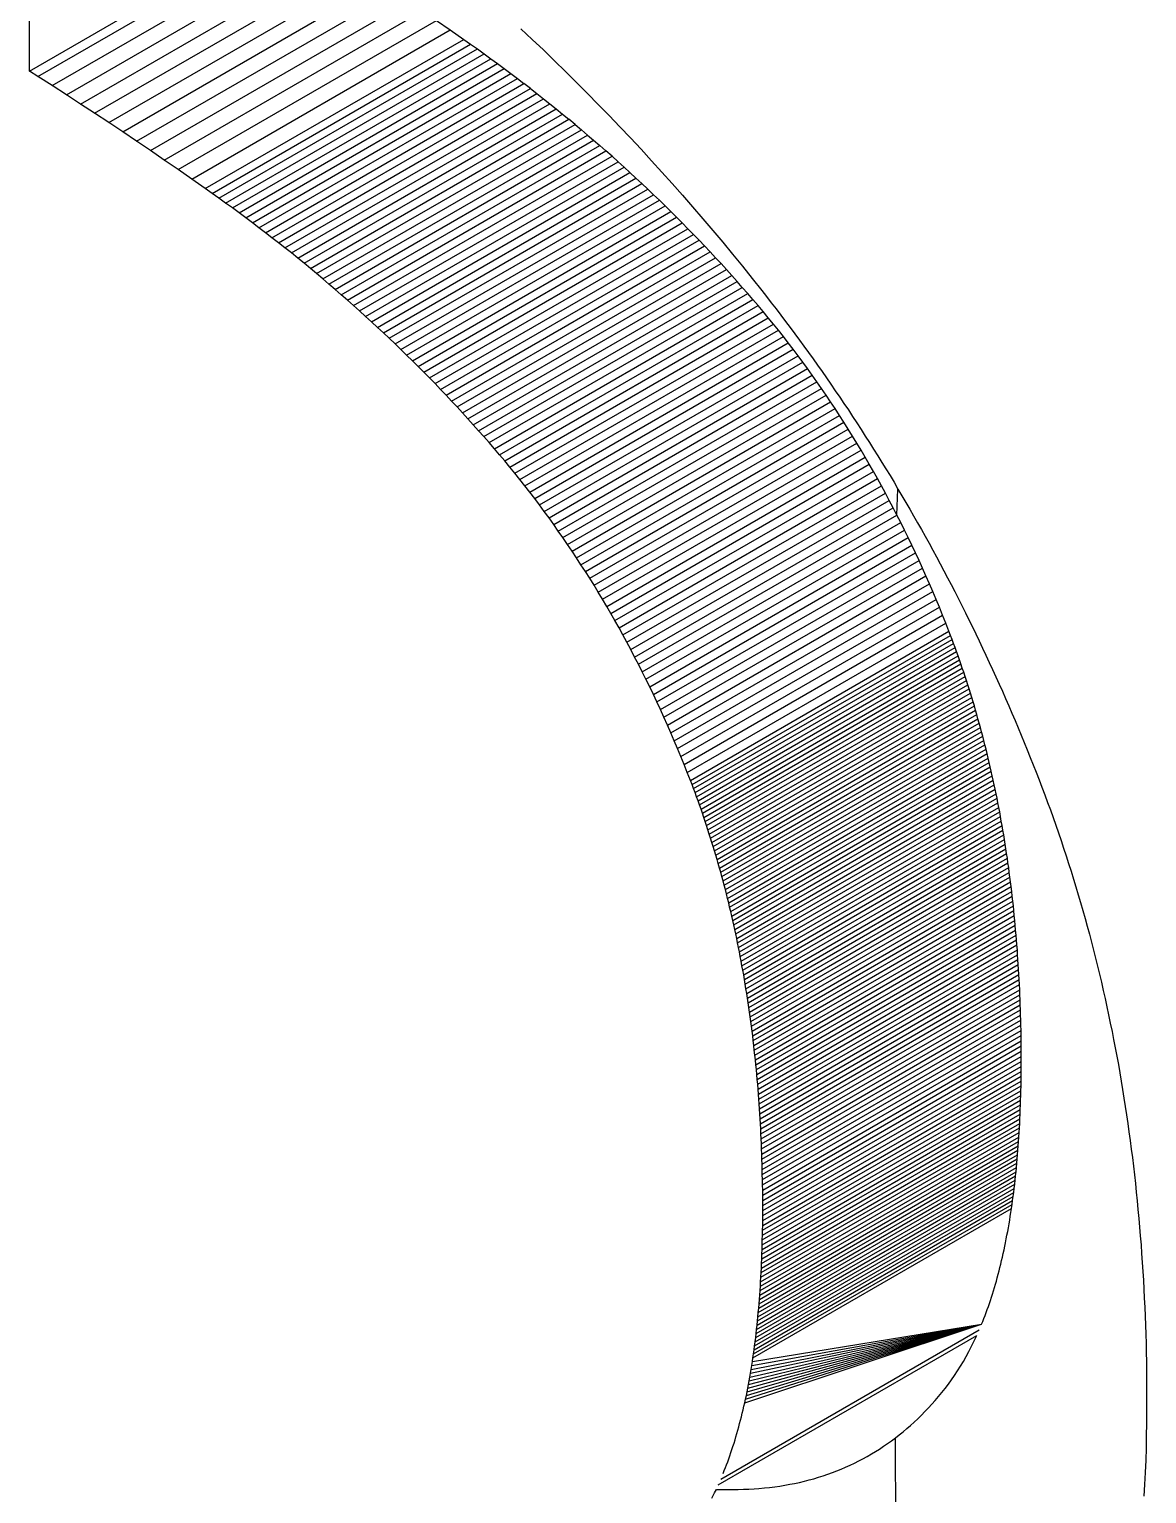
# Model space of a CAD drawing. Header units: millimetres. Extents: x 153 to 4750, y 92 to 3343.
# Drawn here: x 3768.58 to 3777.75, y 2553.36 to 2565.38 of the extents above; entities that cross this region are included whole.
import ezdxf

# ---------------------------------------------------------------- set-up
doc = ezdxf.new("R2010")
doc.units = ezdxf.units.MM

msp = doc.modelspace()

# ---------------------------------------------------------------- linework, layer by layer
for p, q in [((3768.581, 2565.034), (3768.581, 2568.412)), ((3768.581, 2565.034), (3770.702, 2566.259)), ((3768.651, 2564.99), (3770.772, 2566.214)), ((3768.768, 2564.915), (3770.89, 2566.14)), ((3768.885, 2564.84), (3771.006, 2566.065)), ((3769.001, 2564.764), (3771.123, 2565.989)), ((3769.117, 2564.689), (3771.238, 2565.913)), ((3769.232, 2564.612), (3771.354, 2565.837)), ((3769.347, 2564.536), (3771.468, 2565.761)), ((3769.461, 2564.459), (3771.583, 2565.684)), ((3769.575, 2564.382), (3771.696, 2565.607)), ((3769.688, 2564.304), (3771.81, 2565.529)), ((3769.801, 2564.227), (3771.923, 2565.451)), ((3769.914, 2564.148), (3772.035, 2565.373)), ((3771.923, 2565.451), (3772.035, 2565.373)), ((3772.035, 2565.373), (3772.147, 2565.295)), ((3772.614, 2565.382), (3772.707, 2565.295)), ((3770.025, 2564.07), (3772.147, 2565.295)), ((3770.081, 2564.03), (3772.202, 2565.255)), ((3772.147, 2565.295), (3772.202, 2565.255)), ((3772.202, 2565.255), (3772.258, 2565.216)), ((3772.707, 2565.295), (3772.799, 2565.208)), ((3770.137, 2563.991), (3772.258, 2565.216)), ((3770.192, 2563.951), (3772.313, 2565.176)), ((3770.247, 2563.911), (3772.369, 2565.136)), ((3772.258, 2565.216), (3772.313, 2565.176)), ((3772.313, 2565.176), (3772.369, 2565.136)), ((3772.369, 2565.136), (3772.423, 2565.096)), ((3772.799, 2565.208), (3772.89, 2565.119)), ((3772.89, 2565.119), (3772.981, 2565.031)), ((3768.651, 2564.99), (3768.581, 2565.034)), ((3768.768, 2564.915), (3768.651, 2564.99)), ((3770.302, 2563.871), (3772.423, 2565.096)), ((3770.357, 2563.831), (3772.478, 2565.055)), ((3770.411, 2563.79), (3772.532, 2565.015)), ((3772.423, 2565.096), (3772.478, 2565.055)), ((3772.478, 2565.055), (3772.532, 2565.015)), ((3772.532, 2565.015), (3772.586, 2564.974)), ((3772.981, 2565.031), (3773.072, 2564.941)), ((3768.885, 2564.84), (3768.768, 2564.915)), ((3770.465, 2563.749), (3772.586, 2564.974)), ((3770.519, 2563.708), (3772.64, 2564.933)), ((3770.572, 2563.667), (3772.693, 2564.891)), ((3772.586, 2564.974), (3772.64, 2564.933)), ((3772.693, 2564.891), (3772.64, 2564.933)), ((3772.693, 2564.891), (3772.746, 2564.85)), ((3773.072, 2564.941), (3773.161, 2564.851)), ((3769.001, 2564.764), (3768.885, 2564.84)), ((3769.117, 2564.689), (3769.001, 2564.764)), ((3770.625, 2563.625), (3772.746, 2564.85)), ((3770.678, 2563.583), (3772.799, 2564.808)), ((3770.731, 2563.542), (3772.852, 2564.766)), ((3772.746, 2564.85), (3772.799, 2564.808)), ((3772.799, 2564.808), (3772.852, 2564.766)), ((3772.852, 2564.766), (3772.904, 2564.724)), ((3773.161, 2564.851), (3773.25, 2564.761)), ((3773.25, 2564.761), (3773.339, 2564.67)), ((3769.232, 2564.612), (3769.117, 2564.689)), ((3770.783, 2563.499), (3772.904, 2564.724)), ((3770.835, 2563.457), (3772.956, 2564.682)), ((3770.887, 2563.414), (3773.008, 2564.639)), ((3772.904, 2564.724), (3772.956, 2564.682)), ((3772.956, 2564.682), (3773.008, 2564.639)), ((3773.06, 2564.596), (3773.008, 2564.639)), ((3773.339, 2564.67), (3773.427, 2564.578)), ((3769.347, 2564.536), (3769.232, 2564.612)), ((3769.461, 2564.459), (3769.347, 2564.536)), ((3770.938, 2563.372), (3773.06, 2564.596)), ((3770.989, 2563.329), (3773.111, 2564.553)), ((3771.04, 2563.285), (3773.162, 2564.51)), ((3773.06, 2564.596), (3773.111, 2564.553)), ((3773.111, 2564.553), (3773.162, 2564.51)), ((3773.162, 2564.51), (3773.212, 2564.467)), ((3773.427, 2564.578), (3773.514, 2564.486)), ((3769.575, 2564.382), (3769.461, 2564.459)), ((3771.091, 2563.242), (3773.212, 2564.467)), ((3771.141, 2563.198), (3773.263, 2564.423)), ((3773.212, 2564.467), (3773.263, 2564.423)), ((3773.313, 2564.379), (3773.263, 2564.423)), ((3773.514, 2564.486), (3773.601, 2564.393)), ((3773.601, 2564.393), (3773.687, 2564.299)), ((3769.688, 2564.304), (3769.575, 2564.382)), ((3769.801, 2564.227), (3769.688, 2564.304)), ((3771.191, 2563.154), (3773.313, 2564.379)), ((3771.241, 2563.11), (3773.363, 2564.335)), ((3771.291, 2563.066), (3773.412, 2564.29)), ((3773.363, 2564.335), (3773.313, 2564.379)), ((3773.412, 2564.29), (3773.363, 2564.335)), ((3773.461, 2564.246), (3773.412, 2564.29)), ((3773.687, 2564.299), (3773.772, 2564.205)), ((3769.914, 2564.148), (3769.801, 2564.227)), ((3770.025, 2564.07), (3769.914, 2564.148)), ((3771.34, 2563.021), (3773.461, 2564.246)), ((3771.389, 2562.976), (3773.51, 2564.201)), ((3771.438, 2562.931), (3773.559, 2564.156)), ((3773.51, 2564.201), (3773.461, 2564.246)), ((3773.559, 2564.156), (3773.51, 2564.201)), ((3773.608, 2564.111), (3773.559, 2564.156)), ((3773.772, 2564.205), (3773.857, 2564.111)), ((3770.081, 2564.03), (3770.025, 2564.07)), ((3770.137, 2563.991), (3770.081, 2564.03)), ((3771.486, 2562.886), (3773.608, 2564.111)), ((3771.534, 2562.841), (3773.656, 2564.065)), ((3773.656, 2564.065), (3773.608, 2564.111)), ((3773.704, 2564.02), (3773.656, 2564.065)), ((3773.857, 2564.111), (3773.941, 2564.015)), ((3770.192, 2563.951), (3770.137, 2563.991)), ((3770.247, 2563.911), (3770.192, 2563.951)), ((3770.302, 2563.871), (3770.247, 2563.911)), ((3771.582, 2562.795), (3773.704, 2564.02)), ((3771.63, 2562.749), (3773.751, 2563.974)), ((3771.677, 2562.703), (3773.799, 2563.928)), ((3773.751, 2563.974), (3773.704, 2564.02)), ((3773.799, 2563.928), (3773.751, 2563.974)), ((3773.846, 2563.881), (3773.799, 2563.928)), ((3773.941, 2564.015), (3774.024, 2563.92)), ((3774.024, 2563.92), (3774.107, 2563.823)), ((3770.357, 2563.831), (3770.302, 2563.871)), ((3770.411, 2563.79), (3770.357, 2563.831)), ((3770.465, 2563.749), (3770.411, 2563.79)), ((3771.724, 2562.657), (3773.846, 2563.881)), ((3771.771, 2562.61), (3773.892, 2563.835)), ((3771.818, 2562.563), (3773.939, 2563.788)), ((3773.892, 2563.835), (3773.846, 2563.881)), ((3773.939, 2563.788), (3773.892, 2563.835)), ((3773.985, 2563.741), (3773.939, 2563.788)), ((3774.107, 2563.823), (3774.19, 2563.726)), ((3770.519, 2563.708), (3770.465, 2563.749)), ((3770.572, 2563.667), (3770.519, 2563.708)), ((3770.625, 2563.625), (3770.572, 2563.667)), ((3771.864, 2562.516), (3773.985, 2563.741)), ((3771.91, 2562.469), (3774.031, 2563.694)), ((3774.031, 2563.694), (3773.985, 2563.741)), ((3774.077, 2563.646), (3774.031, 2563.694)), ((3774.19, 2563.726), (3774.271, 2563.629)), ((3770.678, 2563.583), (3770.625, 2563.625)), ((3770.731, 2563.542), (3770.678, 2563.583)), ((3771.956, 2562.422), (3774.077, 2563.646)), ((3772.001, 2562.374), (3774.122, 2563.599)), ((3772.046, 2562.326), (3774.167, 2563.551)), ((3774.122, 2563.599), (3774.077, 2563.646)), ((3774.167, 2563.551), (3774.122, 2563.599)), ((3774.212, 2563.503), (3774.167, 2563.551)), ((3774.271, 2563.629), (3774.352, 2563.531)), ((3770.783, 2563.499), (3770.731, 2563.542)), ((3770.835, 2563.457), (3770.783, 2563.499)), ((3770.887, 2563.414), (3770.835, 2563.457)), ((3772.091, 2562.278), (3774.212, 2563.503)), ((3772.136, 2562.23), (3774.257, 2563.454)), ((3774.257, 2563.454), (3774.212, 2563.503)), ((3774.301, 2563.406), (3774.257, 2563.454)), ((3774.352, 2563.531), (3774.433, 2563.432)), ((3774.433, 2563.432), (3774.513, 2563.333)), ((3770.938, 2563.372), (3770.887, 2563.414)), ((3770.989, 2563.329), (3770.938, 2563.372)), ((3771.04, 2563.285), (3770.989, 2563.329)), ((3772.18, 2562.181), (3774.301, 2563.406)), ((3772.224, 2562.132), (3774.345, 2563.357)), ((3772.268, 2562.083), (3774.389, 2563.308)), ((3774.345, 2563.357), (3774.301, 2563.406)), ((3774.389, 2563.308), (3774.345, 2563.357)), ((3774.432, 2563.259), (3774.389, 2563.308)), ((3774.513, 2563.333), (3774.592, 2563.233)), ((3771.091, 2563.242), (3771.04, 2563.285)), ((3771.141, 2563.198), (3771.091, 2563.242)), ((3771.191, 2563.154), (3771.141, 2563.198)), ((3772.311, 2562.034), (3774.432, 2563.259)), ((3772.354, 2561.985), (3774.476, 2563.209)), ((3774.476, 2563.209), (3774.432, 2563.259)), ((3774.519, 2563.16), (3774.476, 2563.209)), ((3774.592, 2563.233), (3774.631, 2563.183)), ((3771.241, 2563.11), (3771.191, 2563.154)), ((3771.291, 2563.066), (3771.241, 2563.11)), ((3771.34, 2563.021), (3771.291, 2563.066)), ((3772.397, 2561.935), (3774.519, 2563.16)), ((3772.44, 2561.885), (3774.561, 2563.11)), ((3774.561, 2563.11), (3774.519, 2563.16)), ((3774.603, 2563.06), (3774.561, 2563.11)), ((3774.631, 2563.183), (3774.67, 2563.132)), ((3774.67, 2563.132), (3774.709, 2563.082)), ((3774.709, 2563.082), (3774.748, 2563.031)), ((3771.389, 2562.976), (3771.34, 2563.021)), ((3771.438, 2562.931), (3771.389, 2562.976)), ((3772.482, 2561.835), (3774.603, 2563.06)), ((3772.524, 2561.784), (3774.645, 2563.009)), ((3772.565, 2561.733), (3774.687, 2562.958)), ((3774.645, 2563.009), (3774.603, 2563.06)), ((3774.687, 2562.958), (3774.645, 2563.009)), ((3774.728, 2562.907), (3774.687, 2562.958)), ((3774.748, 2563.031), (3774.786, 2562.98)), ((3774.786, 2562.98), (3774.824, 2562.929)), ((3771.486, 2562.886), (3771.438, 2562.931)), ((3771.534, 2562.841), (3771.486, 2562.886)), ((3771.582, 2562.795), (3771.534, 2562.841)), ((3772.606, 2561.682), (3774.728, 2562.907)), ((3772.647, 2561.63), (3774.769, 2562.855)), ((3774.769, 2562.855), (3774.728, 2562.907)), ((3774.809, 2562.803), (3774.769, 2562.855)), ((3774.824, 2562.929), (3774.862, 2562.878)), ((3774.862, 2562.878), (3774.9, 2562.827)), ((3774.9, 2562.827), (3774.938, 2562.776)), ((3771.63, 2562.749), (3771.582, 2562.795)), ((3771.677, 2562.703), (3771.63, 2562.749)), ((3771.724, 2562.657), (3771.677, 2562.703)), ((3772.688, 2561.578), (3774.809, 2562.803)), ((3772.728, 2561.526), (3774.849, 2562.751)), ((3774.849, 2562.751), (3774.809, 2562.803)), ((3774.889, 2562.698), (3774.849, 2562.751)), ((3774.938, 2562.776), (3774.975, 2562.724)), ((3774.975, 2562.724), (3775.012, 2562.672)), ((3771.771, 2562.61), (3771.724, 2562.657)), ((3771.818, 2562.563), (3771.771, 2562.61)), ((3772.767, 2561.473), (3774.889, 2562.698)), ((3772.807, 2561.42), (3774.928, 2562.645)), ((3772.846, 2561.367), (3774.967, 2562.592)), ((3774.928, 2562.645), (3774.889, 2562.698)), ((3774.967, 2562.592), (3774.928, 2562.645)), ((3775.006, 2562.538), (3774.967, 2562.592)), ((3775.012, 2562.672), (3775.049, 2562.62)), ((3775.049, 2562.62), (3775.086, 2562.568)), ((3771.864, 2562.516), (3771.818, 2562.563)), ((3771.91, 2562.469), (3771.864, 2562.516)), ((3771.956, 2562.422), (3771.91, 2562.469)), ((3772.884, 2561.313), (3775.006, 2562.538)), ((3772.922, 2561.259), (3775.044, 2562.484)), ((3775.044, 2562.484), (3775.006, 2562.538)), ((3775.082, 2562.429), (3775.044, 2562.484)), ((3775.086, 2562.568), (3775.122, 2562.516)), ((3775.122, 2562.516), (3775.159, 2562.464)), ((3775.159, 2562.464), (3775.195, 2562.411)), ((3772.001, 2562.374), (3771.956, 2562.422)), ((3772.046, 2562.326), (3772.001, 2562.374)), ((3772.96, 2561.205), (3775.082, 2562.429)), ((3772.998, 2561.15), (3775.119, 2562.375)), ((3775.119, 2562.375), (3775.082, 2562.429)), ((3775.156, 2562.319), (3775.119, 2562.375)), ((3775.195, 2562.411), (3775.231, 2562.359)), ((3775.231, 2562.359), (3775.266, 2562.306)), ((3772.091, 2562.278), (3772.046, 2562.326)), ((3772.136, 2562.23), (3772.091, 2562.278)), ((3772.18, 2562.181), (3772.136, 2562.23)), ((3773.035, 2561.095), (3775.156, 2562.319)), ((3773.072, 2561.039), (3775.193, 2562.264)), ((3775.193, 2562.264), (3775.156, 2562.319)), ((3775.229, 2562.208), (3775.193, 2562.264)), ((3775.266, 2562.306), (3775.302, 2562.253)), ((3775.302, 2562.253), (3775.337, 2562.199)), ((3772.224, 2562.132), (3772.18, 2562.181)), ((3772.268, 2562.083), (3772.224, 2562.132)), ((3773.108, 2560.983), (3775.229, 2562.208)), ((3773.144, 2560.927), (3775.265, 2562.152)), ((3775.265, 2562.152), (3775.229, 2562.208)), ((3775.301, 2562.095), (3775.265, 2562.152)), ((3775.337, 2562.199), (3775.372, 2562.146)), ((3775.372, 2562.146), (3775.406, 2562.093)), ((3772.311, 2562.034), (3772.268, 2562.083)), ((3772.354, 2561.985), (3772.311, 2562.034)), ((3772.397, 2561.935), (3772.354, 2561.985)), ((3773.18, 2560.871), (3775.301, 2562.095)), ((3773.215, 2560.814), (3775.336, 2562.038)), ((3775.336, 2562.038), (3775.301, 2562.095)), ((3775.371, 2561.981), (3775.336, 2562.038)), ((3775.406, 2562.093), (3775.441, 2562.039)), ((3775.441, 2562.039), (3775.475, 2561.985)), ((3775.475, 2561.985), (3775.509, 2561.931)), ((3772.44, 2561.885), (3772.397, 2561.935)), ((3772.482, 2561.835), (3772.44, 2561.885)), ((3773.25, 2560.756), (3775.371, 2561.981)), ((3773.285, 2560.699), (3775.406, 2561.924)), ((3773.319, 2560.641), (3775.44, 2561.866)), ((3775.406, 2561.924), (3775.371, 2561.981)), ((3775.44, 2561.866), (3775.406, 2561.924)), ((3775.474, 2561.807), (3775.44, 2561.866)), ((3775.509, 2561.931), (3775.543, 2561.877)), ((3775.543, 2561.877), (3775.577, 2561.823)), ((3772.524, 2561.784), (3772.482, 2561.835)), ((3772.565, 2561.733), (3772.524, 2561.784)), ((3773.353, 2560.583), (3775.474, 2561.807)), ((3773.386, 2560.524), (3775.508, 2561.749)), ((3775.508, 2561.749), (3775.474, 2561.807)), ((3775.541, 2561.69), (3775.508, 2561.749)), ((3775.577, 2561.823), (3775.61, 2561.769)), ((3775.61, 2561.769), (3775.644, 2561.714)), ((3772.606, 2561.682), (3772.565, 2561.733)), ((3772.647, 2561.63), (3772.606, 2561.682)), ((3772.688, 2561.578), (3772.647, 2561.63)), ((3773.42, 2560.465), (3775.541, 2561.69)), ((3773.452, 2560.406), (3775.574, 2561.63)), ((3775.574, 2561.63), (3775.541, 2561.69)), ((3775.606, 2561.571), (3775.574, 2561.63)), ((3775.644, 2561.714), (3775.677, 2561.659)), ((3775.677, 2561.659), (3775.709, 2561.604)), ((3772.728, 2561.526), (3772.688, 2561.578)), ((3772.767, 2561.473), (3772.728, 2561.526)), ((3773.485, 2560.346), (3775.606, 2561.571)), ((3773.517, 2560.286), (3775.638, 2561.511)), ((3775.638, 2561.511), (3775.606, 2561.571)), ((3775.67, 2561.45), (3775.638, 2561.511)), ((3775.701, 2561.389), (3775.709, 2561.604)), ((3775.709, 2561.604), (3775.742, 2561.549)), ((3775.742, 2561.549), (3775.774, 2561.494)), ((3772.807, 2561.42), (3772.767, 2561.473)), ((3772.846, 2561.367), (3772.807, 2561.42)), ((3773.548, 2560.225), (3775.67, 2561.45)), ((3773.58, 2560.165), (3775.701, 2561.389)), ((3775.701, 2561.389), (3775.67, 2561.45)), ((3775.732, 2561.328), (3775.701, 2561.389)), ((3775.774, 2561.494), (3775.807, 2561.439)), ((3775.807, 2561.439), (3775.838, 2561.383)), ((3775.838, 2561.383), (3775.87, 2561.327)), ((3772.884, 2561.313), (3772.846, 2561.367)), ((3772.922, 2561.259), (3772.884, 2561.313)), ((3773.611, 2560.104), (3775.732, 2561.328)), ((3773.641, 2560.042), (3775.763, 2561.267)), ((3775.763, 2561.267), (3775.732, 2561.328)), ((3775.793, 2561.205), (3775.763, 2561.267)), ((3775.87, 2561.327), (3775.902, 2561.272)), ((3775.902, 2561.272), (3775.933, 2561.216)), ((3772.96, 2561.205), (3772.922, 2561.259)), ((3772.998, 2561.15), (3772.96, 2561.205)), ((3773.035, 2561.095), (3772.998, 2561.15)), ((3773.672, 2559.98), (3775.793, 2561.205)), ((3773.702, 2559.918), (3775.823, 2561.143)), ((3775.823, 2561.143), (3775.793, 2561.205)), ((3775.852, 2561.08), (3775.823, 2561.143)), ((3775.933, 2561.216), (3775.964, 2561.159)), ((3775.964, 2561.159), (3775.995, 2561.103)), ((3773.072, 2561.039), (3773.035, 2561.095)), ((3773.108, 2560.983), (3773.072, 2561.039)), ((3773.731, 2559.856), (3775.852, 2561.08)), ((3775.882, 2561.018), (3775.852, 2561.08)), ((3775.995, 2561.103), (3776.025, 2561.047)), ((3776.025, 2561.047), (3776.056, 2560.99)), ((3773.144, 2560.927), (3773.108, 2560.983)), ((3773.18, 2560.871), (3773.144, 2560.927)), ((3773.76, 2559.793), (3775.882, 2561.018)), ((3773.789, 2559.73), (3775.91, 2560.954)), ((3775.91, 2560.954), (3775.882, 2561.018)), ((3775.939, 2560.891), (3775.91, 2560.954)), ((3776.056, 2560.99), (3776.086, 2560.933)), ((3776.086, 2560.933), (3776.116, 2560.876)), ((3773.215, 2560.814), (3773.18, 2560.871)), ((3773.25, 2560.756), (3773.215, 2560.814)), ((3773.817, 2559.666), (3775.939, 2560.891)), ((3773.846, 2559.602), (3775.967, 2560.827)), ((3775.967, 2560.827), (3775.939, 2560.891)), ((3775.995, 2560.763), (3775.967, 2560.827)), ((3776.116, 2560.876), (3776.146, 2560.819)), ((3776.146, 2560.819), (3776.175, 2560.762)), ((3773.285, 2560.699), (3773.25, 2560.756)), ((3773.319, 2560.641), (3773.285, 2560.699)), ((3773.873, 2559.538), (3775.995, 2560.763)), ((3773.901, 2559.473), (3776.022, 2560.698)), ((3776.022, 2560.698), (3775.995, 2560.763)), ((3776.049, 2560.633), (3776.022, 2560.698)), ((3776.175, 2560.762), (3776.205, 2560.704)), ((3776.205, 2560.704), (3776.234, 2560.647)), ((3773.353, 2560.583), (3773.319, 2560.641)), ((3773.386, 2560.524), (3773.353, 2560.583)), ((3773.928, 2559.408), (3776.049, 2560.633)), ((3773.954, 2559.343), (3776.075, 2560.568)), ((3776.075, 2560.568), (3776.049, 2560.633)), ((3776.102, 2560.502), (3776.075, 2560.568)), ((3776.234, 2560.647), (3776.263, 2560.589)), ((3776.263, 2560.589), (3776.291, 2560.531)), ((3773.42, 2560.465), (3773.386, 2560.524)), ((3773.452, 2560.406), (3773.42, 2560.465)), ((3773.98, 2559.278), (3776.102, 2560.502)), ((3774.006, 2559.212), (3776.128, 2560.436)), ((3776.128, 2560.436), (3776.102, 2560.502)), ((3776.14, 2560.403), (3776.128, 2560.436)), ((3776.291, 2560.531), (3776.32, 2560.473)), ((3776.32, 2560.473), (3776.348, 2560.415)), ((3773.485, 2560.346), (3773.452, 2560.406)), ((3773.517, 2560.286), (3773.485, 2560.346)), ((3774.019, 2559.178), (3776.14, 2560.403)), ((3774.032, 2559.145), (3776.153, 2560.37)), ((3774.044, 2559.112), (3776.165, 2560.337)), ((3774.056, 2559.078), (3776.178, 2560.303)), ((3776.153, 2560.37), (3776.14, 2560.403)), ((3776.165, 2560.337), (3776.153, 2560.37)), ((3776.178, 2560.303), (3776.165, 2560.337)), ((3776.19, 2560.269), (3776.178, 2560.303)), ((3776.348, 2560.415), (3776.376, 2560.357)), ((3776.376, 2560.357), (3776.404, 2560.298)), ((3773.548, 2560.225), (3773.517, 2560.286)), ((3773.58, 2560.165), (3773.548, 2560.225)), ((3774.069, 2559.045), (3776.19, 2560.269)), ((3774.081, 2559.011), (3776.202, 2560.236)), ((3774.093, 2558.977), (3776.214, 2560.202)), ((3776.202, 2560.236), (3776.19, 2560.269)), ((3776.214, 2560.202), (3776.202, 2560.236)), ((3776.226, 2560.168), (3776.214, 2560.202)), ((3776.404, 2560.298), (3776.431, 2560.239)), ((3776.431, 2560.239), (3776.459, 2560.181)), ((3776.459, 2560.181), (3776.486, 2560.122)), ((3773.611, 2560.104), (3773.58, 2560.165)), ((3773.641, 2560.042), (3773.611, 2560.104)), ((3774.104, 2558.943), (3776.226, 2560.168)), ((3774.116, 2558.909), (3776.237, 2560.134)), ((3774.127, 2558.875), (3776.249, 2560.1)), ((3774.139, 2558.841), (3776.26, 2560.066)), ((3776.237, 2560.134), (3776.226, 2560.168)), ((3776.249, 2560.1), (3776.237, 2560.134)), ((3776.26, 2560.066), (3776.249, 2560.1)), ((3776.271, 2560.032), (3776.26, 2560.066)), ((3776.486, 2560.122), (3776.513, 2560.062)), ((3776.513, 2560.062), (3776.54, 2560.003)), ((3773.672, 2559.98), (3773.641, 2560.042)), ((3773.702, 2559.918), (3773.672, 2559.98)), ((3774.15, 2558.807), (3776.271, 2560.032)), ((3774.161, 2558.772), (3776.282, 2559.997)), ((3774.172, 2558.738), (3776.293, 2559.963)), ((3776.282, 2559.997), (3776.271, 2560.032)), ((3776.293, 2559.963), (3776.282, 2559.997)), ((3776.304, 2559.928), (3776.293, 2559.963)), ((3776.54, 2560.003), (3776.566, 2559.944)), ((3776.566, 2559.944), (3776.592, 2559.884)), ((3773.731, 2559.856), (3773.702, 2559.918)), ((3773.76, 2559.793), (3773.731, 2559.856)), ((3774.183, 2558.703), (3776.304, 2559.928)), ((3774.193, 2558.669), (3776.315, 2559.893)), ((3774.204, 2558.634), (3776.325, 2559.858)), ((3774.214, 2558.599), (3776.336, 2559.824)), ((3776.315, 2559.893), (3776.304, 2559.928)), ((3776.325, 2559.858), (3776.315, 2559.893)), ((3776.336, 2559.824), (3776.325, 2559.858)), ((3776.346, 2559.788), (3776.336, 2559.824)), ((3776.592, 2559.884), (3776.619, 2559.824)), ((3776.619, 2559.824), (3776.644, 2559.764)), ((3773.789, 2559.73), (3773.76, 2559.793)), ((3773.817, 2559.666), (3773.789, 2559.73)), ((3774.225, 2558.564), (3776.346, 2559.788)), ((3774.235, 2558.529), (3776.356, 2559.753)), ((3774.245, 2558.493), (3776.366, 2559.718)), ((3776.356, 2559.753), (3776.346, 2559.788)), ((3776.366, 2559.718), (3776.356, 2559.753)), ((3776.376, 2559.683), (3776.366, 2559.718)), ((3776.644, 2559.764), (3776.67, 2559.704)), ((3776.67, 2559.704), (3776.695, 2559.644)), ((3773.846, 2559.602), (3773.817, 2559.666)), ((3773.873, 2559.538), (3773.846, 2559.602)), ((3774.255, 2558.458), (3776.376, 2559.683)), ((3774.264, 2558.423), (3776.386, 2559.647)), ((3774.274, 2558.387), (3776.395, 2559.612)), ((3776.386, 2559.647), (3776.376, 2559.683)), ((3776.395, 2559.612), (3776.386, 2559.647)), ((3776.405, 2559.576), (3776.395, 2559.612)), ((3776.695, 2559.644), (3776.721, 2559.583)), ((3776.721, 2559.583), (3776.746, 2559.523)), ((3773.901, 2559.473), (3773.873, 2559.538)), ((3773.928, 2559.408), (3773.901, 2559.473)), ((3774.283, 2558.351), (3776.405, 2559.576)), ((3774.293, 2558.316), (3776.414, 2559.54)), ((3774.302, 2558.28), (3776.423, 2559.504)), ((3774.311, 2558.244), (3776.432, 2559.468)), ((3776.414, 2559.54), (3776.405, 2559.576)), ((3776.423, 2559.504), (3776.414, 2559.54)), ((3776.432, 2559.468), (3776.423, 2559.504)), ((3776.441, 2559.432), (3776.432, 2559.468)), ((3776.746, 2559.523), (3776.77, 2559.462)), ((3776.77, 2559.462), (3776.795, 2559.401)), ((3773.954, 2559.343), (3773.928, 2559.408)), ((3773.98, 2559.278), (3773.954, 2559.343)), ((3774.32, 2558.208), (3776.441, 2559.432)), ((3774.328, 2558.171), (3776.45, 2559.396)), ((3774.337, 2558.135), (3776.458, 2559.36)), ((3776.45, 2559.396), (3776.441, 2559.432)), ((3776.458, 2559.36), (3776.45, 2559.396)), ((3776.467, 2559.323), (3776.458, 2559.36)), ((3776.795, 2559.401), (3776.819, 2559.34)), ((3776.819, 2559.34), (3776.843, 2559.279)), ((3774.006, 2559.212), (3773.98, 2559.278)), ((3774.345, 2558.099), (3776.467, 2559.323)), ((3774.354, 2558.062), (3776.475, 2559.287)), ((3774.362, 2558.026), (3776.483, 2559.25)), ((3776.475, 2559.287), (3776.467, 2559.323)), ((3776.483, 2559.25), (3776.475, 2559.287)), ((3776.491, 2559.214), (3776.483, 2559.25)), ((3776.843, 2559.279), (3776.867, 2559.217)), ((3776.867, 2559.217), (3776.891, 2559.156)), ((3774.019, 2559.178), (3774.006, 2559.212)), ((3774.032, 2559.145), (3774.019, 2559.178)), ((3774.044, 2559.112), (3774.032, 2559.145)), ((3774.056, 2559.078), (3774.044, 2559.112)), ((3774.37, 2557.989), (3776.491, 2559.214)), ((3774.378, 2557.952), (3776.499, 2559.177)), ((3774.386, 2557.915), (3776.507, 2559.14)), ((3774.393, 2557.878), (3776.514, 2559.103)), ((3776.499, 2559.177), (3776.491, 2559.214)), ((3776.507, 2559.14), (3776.499, 2559.177)), ((3776.514, 2559.103), (3776.507, 2559.14)), ((3776.522, 2559.066), (3776.514, 2559.103)), ((3776.891, 2559.156), (3776.914, 2559.094)), ((3774.069, 2559.045), (3774.056, 2559.078)), ((3774.081, 2559.011), (3774.069, 2559.045)), ((3774.093, 2558.977), (3774.081, 2559.011)), ((3774.104, 2558.943), (3774.093, 2558.977)), ((3774.401, 2557.841), (3776.522, 2559.066)), ((3774.408, 2557.804), (3776.529, 2559.028)), ((3774.415, 2557.766), (3776.537, 2558.991)), ((3776.529, 2559.028), (3776.522, 2559.066)), ((3776.537, 2558.991), (3776.529, 2559.028)), ((3776.544, 2558.954), (3776.537, 2558.991)), ((3776.914, 2559.094), (3776.937, 2559.032)), ((3776.937, 2559.032), (3776.96, 2558.97)), ((3774.116, 2558.909), (3774.104, 2558.943)), ((3774.127, 2558.875), (3774.116, 2558.909)), ((3774.139, 2558.841), (3774.127, 2558.875)), ((3774.422, 2557.729), (3776.544, 2558.954)), ((3774.429, 2557.691), (3776.551, 2558.916)), ((3774.436, 2557.654), (3776.557, 2558.878)), ((3776.551, 2558.916), (3776.544, 2558.954)), ((3776.557, 2558.878), (3776.551, 2558.916)), ((3776.564, 2558.841), (3776.557, 2558.878)), ((3776.96, 2558.97), (3776.983, 2558.908)), ((3776.983, 2558.908), (3777.005, 2558.845)), ((3774.15, 2558.807), (3774.139, 2558.841)), ((3774.161, 2558.772), (3774.15, 2558.807)), ((3774.172, 2558.738), (3774.161, 2558.772)), ((3774.183, 2558.703), (3774.172, 2558.738)), ((3774.443, 2557.616), (3776.564, 2558.841)), ((3774.449, 2557.578), (3776.571, 2558.803)), ((3774.456, 2557.54), (3776.577, 2558.765)), ((3776.571, 2558.803), (3776.564, 2558.841)), ((3776.577, 2558.765), (3776.571, 2558.803)), ((3776.583, 2558.727), (3776.577, 2558.765)), ((3777.005, 2558.845), (3777.026, 2558.783)), ((3777.026, 2558.783), (3777.048, 2558.72)), ((3774.193, 2558.669), (3774.183, 2558.703)), ((3774.204, 2558.634), (3774.193, 2558.669)), ((3774.214, 2558.599), (3774.204, 2558.634)), ((3774.462, 2557.502), (3776.583, 2558.727)), ((3774.468, 2557.464), (3776.589, 2558.688)), ((3774.474, 2557.425), (3776.595, 2558.65)), ((3776.589, 2558.688), (3776.583, 2558.727)), ((3776.595, 2558.65), (3776.589, 2558.688)), ((3776.601, 2558.612), (3776.595, 2558.65)), ((3777.048, 2558.72), (3777.069, 2558.657)), ((3777.069, 2558.657), (3777.09, 2558.593)), ((3774.225, 2558.564), (3774.214, 2558.599)), ((3774.235, 2558.529), (3774.225, 2558.564)), ((3774.245, 2558.493), (3774.235, 2558.529)), ((3774.48, 2557.387), (3776.601, 2558.612)), ((3774.485, 2557.349), (3776.607, 2558.573)), ((3774.491, 2557.31), (3776.612, 2558.535)), ((3774.496, 2557.271), (3776.618, 2558.496)), ((3776.607, 2558.573), (3776.601, 2558.612)), ((3776.612, 2558.535), (3776.607, 2558.573)), ((3776.618, 2558.496), (3776.612, 2558.535)), ((3776.623, 2558.457), (3776.618, 2558.496)), ((3777.09, 2558.593), (3777.11, 2558.53)), ((3777.11, 2558.53), (3777.13, 2558.466)), ((3774.255, 2558.458), (3774.245, 2558.493)), ((3774.264, 2558.423), (3774.255, 2558.458)), ((3774.274, 2558.387), (3774.264, 2558.423)), ((3774.283, 2558.351), (3774.274, 2558.387)), ((3774.502, 2557.232), (3776.623, 2558.457)), ((3774.507, 2557.194), (3776.628, 2558.418)), ((3774.512, 2557.154), (3776.633, 2558.379)), ((3776.628, 2558.418), (3776.623, 2558.457)), ((3776.633, 2558.379), (3776.628, 2558.418)), ((3776.638, 2558.34), (3776.633, 2558.379)), ((3777.13, 2558.466), (3777.15, 2558.402)), ((3777.15, 2558.402), (3777.17, 2558.338)), ((3774.293, 2558.316), (3774.283, 2558.351)), ((3774.302, 2558.28), (3774.293, 2558.316)), ((3774.311, 2558.244), (3774.302, 2558.28)), ((3774.517, 2557.115), (3776.638, 2558.34)), ((3774.521, 2557.076), (3776.643, 2558.301)), ((3774.526, 2557.037), (3776.647, 2558.262)), ((3776.643, 2558.301), (3776.638, 2558.34)), ((3776.647, 2558.262), (3776.643, 2558.301)), ((3776.652, 2558.222), (3776.647, 2558.262)), ((3777.17, 2558.338), (3777.189, 2558.274)), ((3777.189, 2558.274), (3777.208, 2558.21)), ((3774.32, 2558.208), (3774.311, 2558.244)), ((3774.328, 2558.171), (3774.32, 2558.208)), ((3774.337, 2558.135), (3774.328, 2558.171)), ((3774.345, 2558.099), (3774.337, 2558.135)), ((3774.53, 2556.997), (3776.652, 2558.222)), ((3774.535, 2556.958), (3776.656, 2558.183)), ((3774.539, 2556.918), (3776.66, 2558.143)), ((3776.656, 2558.183), (3776.652, 2558.222)), ((3776.66, 2558.143), (3776.656, 2558.183)), ((3776.664, 2558.103), (3776.66, 2558.143)), ((3777.208, 2558.21), (3777.226, 2558.145)), ((3777.226, 2558.145), (3777.245, 2558.08)), ((3774.354, 2558.062), (3774.345, 2558.099)), ((3774.362, 2558.026), (3774.354, 2558.062)), ((3774.37, 2557.989), (3774.362, 2558.026)), ((3774.543, 2556.878), (3776.664, 2558.103)), ((3774.547, 2556.839), (3776.668, 2558.063)), ((3774.551, 2556.799), (3776.672, 2558.023)), ((3776.668, 2558.063), (3776.664, 2558.103)), ((3776.672, 2558.023), (3776.668, 2558.063)), ((3776.675, 2557.983), (3776.672, 2558.023)), ((3777.245, 2558.08), (3777.263, 2558.015)), ((3777.263, 2558.015), (3777.28, 2557.95)), ((3774.378, 2557.952), (3774.37, 2557.989)), ((3774.386, 2557.915), (3774.378, 2557.952)), ((3774.393, 2557.878), (3774.386, 2557.915)), ((3774.554, 2556.758), (3776.675, 2557.983)), ((3774.558, 2556.718), (3776.679, 2557.943)), ((3774.561, 2556.678), (3776.682, 2557.903)), ((3776.679, 2557.943), (3776.675, 2557.983)), ((3776.682, 2557.903), (3776.679, 2557.943)), ((3776.686, 2557.862), (3776.682, 2557.903)), ((3777.28, 2557.95), (3777.297, 2557.885)), ((3774.401, 2557.841), (3774.393, 2557.878)), ((3774.408, 2557.804), (3774.401, 2557.841)), ((3774.415, 2557.766), (3774.408, 2557.804)), ((3774.564, 2556.638), (3776.686, 2557.862)), ((3774.567, 2556.597), (3776.689, 2557.822)), ((3774.57, 2556.557), (3776.691, 2557.781)), ((3776.689, 2557.822), (3776.686, 2557.862)), ((3776.691, 2557.781), (3776.689, 2557.822)), ((3776.694, 2557.741), (3776.691, 2557.781)), ((3777.297, 2557.885), (3777.314, 2557.819)), ((3777.314, 2557.819), (3777.331, 2557.753)), ((3774.422, 2557.729), (3774.415, 2557.766)), ((3774.429, 2557.691), (3774.422, 2557.729)), ((3774.436, 2557.654), (3774.429, 2557.691)), ((3774.573, 2556.516), (3776.694, 2557.741)), ((3774.576, 2556.475), (3776.697, 2557.7)), ((3774.578, 2556.434), (3776.699, 2557.659)), ((3776.697, 2557.7), (3776.694, 2557.741)), ((3776.699, 2557.659), (3776.697, 2557.7)), ((3776.702, 2557.618), (3776.699, 2557.659)), ((3777.331, 2557.753), (3777.347, 2557.687)), ((3777.347, 2557.687), (3777.363, 2557.621)), ((3774.443, 2557.616), (3774.436, 2557.654)), ((3774.449, 2557.578), (3774.443, 2557.616)), ((3774.456, 2557.54), (3774.449, 2557.578)), ((3774.462, 2557.502), (3774.456, 2557.54)), ((3774.58, 2556.393), (3776.702, 2557.618)), ((3774.583, 2556.352), (3776.704, 2557.577)), ((3774.585, 2556.311), (3776.706, 2557.536)), ((3776.704, 2557.577), (3776.702, 2557.618)), ((3776.706, 2557.536), (3776.704, 2557.577)), ((3776.708, 2557.494), (3776.706, 2557.536)), ((3777.363, 2557.621), (3777.379, 2557.555)), ((3777.379, 2557.555), (3777.394, 2557.488)), ((3774.468, 2557.464), (3774.462, 2557.502)), ((3774.474, 2557.425), (3774.468, 2557.464)), ((3774.48, 2557.387), (3774.474, 2557.425)), ((3774.587, 2556.269), (3776.708, 2557.494)), ((3774.589, 2556.228), (3776.71, 2557.453)), ((3776.71, 2557.453), (3776.708, 2557.494)), ((3776.712, 2557.411), (3776.71, 2557.453)), ((3777.394, 2557.488), (3777.409, 2557.421)), ((3777.409, 2557.421), (3777.424, 2557.354)), ((3774.485, 2557.349), (3774.48, 2557.387)), ((3774.491, 2557.31), (3774.485, 2557.349)), ((3774.496, 2557.271), (3774.491, 2557.31)), ((3774.59, 2556.187), (3776.712, 2557.411)), ((3774.592, 2556.145), (3776.713, 2557.37)), ((3774.593, 2556.103), (3776.714, 2557.328)), ((3776.713, 2557.37), (3776.712, 2557.411)), ((3776.714, 2557.328), (3776.713, 2557.37)), ((3776.716, 2557.286), (3776.714, 2557.328)), ((3777.424, 2557.354), (3777.438, 2557.287)), ((3774.502, 2557.232), (3774.496, 2557.271)), ((3774.507, 2557.194), (3774.502, 2557.232)), ((3774.512, 2557.154), (3774.507, 2557.194)), ((3774.594, 2556.061), (3776.716, 2557.286)), ((3774.596, 2556.019), (3776.717, 2557.244)), ((3774.596, 2555.977), (3776.718, 2557.202)), ((3776.717, 2557.244), (3776.716, 2557.286)), ((3776.718, 2557.202), (3776.717, 2557.244)), ((3776.719, 2557.16), (3776.718, 2557.202)), ((3777.438, 2557.287), (3777.452, 2557.22)), ((3777.452, 2557.22), (3777.466, 2557.152)), ((3774.517, 2557.115), (3774.512, 2557.154)), ((3774.521, 2557.076), (3774.517, 2557.115)), ((3774.526, 2557.037), (3774.521, 2557.076)), ((3774.597, 2555.935), (3776.719, 2557.16)), ((3774.598, 2555.893), (3776.719, 2557.118)), ((3774.599, 2555.85), (3776.72, 2557.075)), ((3776.719, 2557.118), (3776.719, 2557.16)), ((3776.72, 2557.075), (3776.719, 2557.118)), ((3776.72, 2557.033), (3776.72, 2557.075)), ((3777.466, 2557.152), (3777.479, 2557.085)), ((3777.479, 2557.085), (3777.492, 2557.017)), ((3774.53, 2556.997), (3774.526, 2557.037)), ((3774.535, 2556.958), (3774.53, 2556.997)), ((3774.539, 2556.918), (3774.535, 2556.958)), ((3774.599, 2555.808), (3776.72, 2557.033)), ((3774.599, 2555.765), (3776.721, 2556.99)), ((3774.599, 2555.723), (3776.721, 2556.947)), ((3776.721, 2556.99), (3776.72, 2557.033)), ((3776.721, 2556.947), (3776.721, 2556.99)), ((3776.721, 2556.906), (3776.721, 2556.947)), ((3777.492, 2557.017), (3777.505, 2556.948)), ((3777.505, 2556.948), (3777.518, 2556.88)), ((3774.543, 2556.878), (3774.539, 2556.918)), ((3774.547, 2556.839), (3774.543, 2556.878)), ((3774.551, 2556.799), (3774.547, 2556.839)), ((3774.599, 2555.681), (3776.721, 2556.906)), ((3774.599, 2555.64), (3776.721, 2556.865)), ((3774.599, 2555.6), (3776.72, 2556.824)), ((3776.72, 2556.824), (3776.721, 2556.865)), ((3776.72, 2556.784), (3776.72, 2556.824)), ((3776.721, 2556.865), (3776.721, 2556.906)), ((3777.518, 2556.88), (3777.53, 2556.812)), ((3774.554, 2556.758), (3774.551, 2556.799)), ((3774.558, 2556.718), (3774.554, 2556.758)), ((3774.561, 2556.678), (3774.558, 2556.718)), ((3774.597, 2555.48), (3776.719, 2556.705)), ((3774.598, 2555.519), (3776.719, 2556.744)), ((3774.599, 2555.559), (3776.72, 2556.784)), ((3776.718, 2556.665), (3776.719, 2556.705)), ((3776.719, 2556.744), (3776.72, 2556.784)), ((3776.719, 2556.705), (3776.719, 2556.744)), ((3777.53, 2556.812), (3777.541, 2556.743)), ((3777.541, 2556.743), (3777.553, 2556.674)), ((3774.564, 2556.638), (3774.561, 2556.678)), ((3774.567, 2556.597), (3774.564, 2556.638)), ((3774.57, 2556.557), (3774.567, 2556.597)), ((3774.594, 2555.362), (3776.716, 2556.587)), ((3774.596, 2555.44), (3776.718, 2556.665)), ((3774.596, 2555.401), (3776.717, 2556.626)), ((3776.714, 2556.548), (3776.716, 2556.587)), ((3776.716, 2556.587), (3776.717, 2556.626)), ((3776.717, 2556.626), (3776.718, 2556.665)), ((3777.553, 2556.674), (3777.564, 2556.605)), ((3777.564, 2556.605), (3777.575, 2556.536)), ((3774.573, 2556.516), (3774.57, 2556.557)), ((3774.576, 2556.475), (3774.573, 2556.516)), ((3774.578, 2556.434), (3774.576, 2556.475)), ((3774.59, 2555.247), (3776.711, 2556.472)), ((3774.592, 2555.285), (3776.713, 2556.51)), ((3774.593, 2555.324), (3776.714, 2556.548)), ((3776.71, 2556.434), (3776.711, 2556.472)), ((3776.711, 2556.472), (3776.713, 2556.51)), ((3776.713, 2556.51), (3776.714, 2556.548)), ((3777.575, 2556.536), (3777.585, 2556.466)), ((3777.585, 2556.466), (3777.595, 2556.396)), ((3774.58, 2556.393), (3774.578, 2556.434)), ((3774.583, 2556.352), (3774.58, 2556.393)), ((3774.585, 2556.311), (3774.583, 2556.352)), ((3774.585, 2555.134), (3776.706, 2556.359)), ((3774.587, 2555.172), (3776.708, 2556.396)), ((3774.588, 2555.209), (3776.71, 2556.434)), ((3776.704, 2556.322), (3776.706, 2556.359)), ((3776.706, 2556.359), (3776.708, 2556.396)), ((3776.708, 2556.396), (3776.71, 2556.434)), ((3777.595, 2556.396), (3777.605, 2556.327)), ((3774.575, 2554.987), (3776.696, 2556.212)), ((3774.578, 2555.024), (3776.699, 2556.248)), ((3774.58, 2555.06), (3776.701, 2556.285)), ((3774.582, 2555.097), (3776.704, 2556.322)), ((3774.587, 2556.269), (3774.585, 2556.311)), ((3774.589, 2556.228), (3774.587, 2556.269)), ((3774.59, 2556.187), (3774.589, 2556.228)), ((3776.694, 2556.176), (3776.696, 2556.212)), ((3776.696, 2556.212), (3776.699, 2556.248)), ((3776.699, 2556.248), (3776.701, 2556.285)), ((3776.701, 2556.285), (3776.704, 2556.322)), ((3777.605, 2556.327), (3777.615, 2556.256)), ((3777.615, 2556.256), (3777.624, 2556.186)), ((3774.567, 2554.88), (3776.688, 2556.105)), ((3774.57, 2554.915), (3776.691, 2556.14)), ((3774.572, 2554.951), (3776.694, 2556.176)), ((3774.592, 2556.145), (3774.59, 2556.187)), ((3774.593, 2556.103), (3774.592, 2556.145)), ((3774.594, 2556.061), (3774.593, 2556.103)), ((3776.685, 2556.069), (3776.688, 2556.105)), ((3776.688, 2556.105), (3776.691, 2556.14)), ((3776.691, 2556.14), (3776.694, 2556.176)), ((3777.624, 2556.186), (3777.633, 2556.116)), ((3777.633, 2556.116), (3777.641, 2556.045)), ((3774.557, 2554.775), (3776.678, 2556)), ((3774.56, 2554.81), (3776.681, 2556.034)), ((3774.563, 2554.845), (3776.685, 2556.069)), ((3774.596, 2556.019), (3774.594, 2556.061)), ((3774.596, 2555.977), (3774.596, 2556.019)), ((3774.597, 2555.935), (3774.596, 2555.977)), ((3776.674, 2555.965), (3776.678, 2556)), ((3776.678, 2556), (3776.681, 2556.034)), ((3776.681, 2556.034), (3776.685, 2556.069)), ((3777.641, 2556.045), (3777.65, 2555.974)), ((3777.65, 2555.974), (3777.658, 2555.903)), ((3774.542, 2554.638), (3776.663, 2555.863)), ((3774.546, 2554.672), (3776.667, 2555.897)), ((3774.549, 2554.706), (3776.671, 2555.931)), ((3774.553, 2554.74), (3776.674, 2555.965)), ((3774.598, 2555.893), (3774.597, 2555.935)), ((3774.599, 2555.85), (3774.598, 2555.893)), ((3776.659, 2555.829), (3776.663, 2555.863)), ((3776.663, 2555.863), (3776.667, 2555.897)), ((3776.667, 2555.897), (3776.671, 2555.931)), ((3776.671, 2555.931), (3776.674, 2555.965)), ((3777.658, 2555.903), (3777.665, 2555.832)), ((3774.529, 2554.539), (3776.65, 2555.763)), ((3774.533, 2554.572), (3776.654, 2555.796)), ((3774.537, 2554.605), (3776.659, 2555.829)), ((3774.599, 2555.808), (3774.599, 2555.85)), ((3774.599, 2555.765), (3774.599, 2555.808)), ((3774.599, 2555.723), (3774.599, 2555.765)), ((3776.646, 2555.731), (3776.65, 2555.763)), ((3776.65, 2555.763), (3776.654, 2555.796)), ((3776.654, 2555.796), (3776.659, 2555.829)), ((3777.665, 2555.832), (3777.672, 2555.761)), ((3777.672, 2555.761), (3777.679, 2555.689)), ((3774.519, 2554.473), (3776.641, 2555.698)), ((3774.524, 2554.506), (3776.646, 2555.731)), ((3774.599, 2555.681), (3774.599, 2555.723)), ((3774.599, 2555.64), (3774.599, 2555.681)), ((3774.599, 2555.6), (3774.599, 2555.64)), ((3776.626, 2555.602), (3776.631, 2555.634)), ((3776.631, 2555.634), (3776.636, 2555.666)), ((3776.636, 2555.666), (3776.641, 2555.698)), ((3776.641, 2555.698), (3776.646, 2555.731)), ((3777.679, 2555.689), (3777.686, 2555.617)), ((3777.686, 2555.617), (3777.692, 2555.545)), ((3774.597, 2555.48), (3774.598, 2555.519)), ((3774.598, 2555.519), (3774.599, 2555.559)), ((3774.599, 2555.559), (3774.599, 2555.6)), ((3776.604, 2555.478), (3776.61, 2555.509)), ((3776.61, 2555.509), (3776.615, 2555.54)), ((3776.615, 2555.54), (3776.621, 2555.571)), ((3776.621, 2555.571), (3776.626, 2555.602)), ((3777.692, 2555.545), (3777.698, 2555.473)), ((3774.594, 2555.362), (3774.596, 2555.401)), ((3774.596, 2555.44), (3774.597, 2555.48)), ((3774.596, 2555.401), (3774.596, 2555.44)), ((3776.58, 2555.358), (3776.586, 2555.388)), ((3776.586, 2555.388), (3776.592, 2555.417)), ((3776.592, 2555.417), (3776.598, 2555.448)), ((3776.598, 2555.448), (3776.604, 2555.478)), ((3777.698, 2555.473), (3777.704, 2555.4)), ((3777.704, 2555.4), (3777.709, 2555.328)), ((3774.59, 2555.247), (3774.592, 2555.285)), ((3774.592, 2555.285), (3774.593, 2555.324)), ((3774.593, 2555.324), (3774.594, 2555.362)), ((3776.553, 2555.242), (3776.56, 2555.271)), ((3776.56, 2555.271), (3776.567, 2555.299)), ((3776.567, 2555.299), (3776.573, 2555.329)), ((3776.573, 2555.329), (3776.58, 2555.358)), ((3777.709, 2555.328), (3777.714, 2555.255)), ((3777.714, 2555.255), (3777.719, 2555.182)), ((3774.582, 2555.097), (3774.585, 2555.134)), ((3774.585, 2555.134), (3774.587, 2555.172)), ((3774.587, 2555.172), (3774.588, 2555.209)), ((3774.588, 2555.209), (3774.59, 2555.247)), ((3776.517, 2555.103), (3776.524, 2555.13)), ((3776.524, 2555.13), (3776.532, 2555.158)), ((3776.532, 2555.158), (3776.539, 2555.186)), ((3776.539, 2555.186), (3776.546, 2555.214)), ((3776.546, 2555.214), (3776.553, 2555.242)), ((3777.719, 2555.182), (3777.723, 2555.109)), ((3774.575, 2554.987), (3774.578, 2555.024)), ((3774.578, 2555.024), (3774.58, 2555.06)), ((3774.58, 2555.06), (3774.582, 2555.097)), ((3776.485, 2554.996), (3776.493, 2555.023)), ((3776.493, 2555.023), (3776.501, 2555.049)), ((3776.501, 2555.049), (3776.509, 2555.076)), ((3776.509, 2555.076), (3776.517, 2555.103)), ((3777.723, 2555.109), (3777.727, 2555.036)), ((3777.727, 2555.036), (3777.731, 2554.962)), ((3774.567, 2554.88), (3774.57, 2554.915)), ((3774.57, 2554.915), (3774.572, 2554.951)), ((3774.572, 2554.951), (3774.575, 2554.987)), ((3776.442, 2554.869), (3776.451, 2554.894)), ((3776.451, 2554.894), (3776.46, 2554.919)), ((3776.46, 2554.919), (3776.468, 2554.944)), ((3776.468, 2554.944), (3776.477, 2554.97)), ((3776.477, 2554.97), (3776.485, 2554.996)), ((3777.731, 2554.962), (3777.734, 2554.888)), ((3774.553, 2554.74), (3774.557, 2554.775)), ((3774.557, 2554.775), (3774.56, 2554.81)), ((3774.56, 2554.81), (3774.563, 2554.845)), ((3774.563, 2554.845), (3774.567, 2554.88)), ((3776.396, 2554.748), (3776.405, 2554.771)), ((3776.405, 2554.771), (3776.415, 2554.795)), ((3776.415, 2554.795), (3776.424, 2554.819)), ((3776.424, 2554.819), (3776.433, 2554.844)), ((3776.433, 2554.844), (3776.442, 2554.869)), ((3777.734, 2554.888), (3777.737, 2554.814)), ((3777.737, 2554.814), (3777.74, 2554.74)), ((3774.235, 2553.431), (3776.356, 2554.655)), ((3774.255, 2553.476), (3776.376, 2554.701)), ((3774.452, 2554.104), (3776.396, 2554.748)), ((3774.458, 2554.133), (3776.396, 2554.748)), ((3774.465, 2554.163), (3776.396, 2554.748)), ((3774.471, 2554.193), (3776.396, 2554.748)), ((3774.477, 2554.223), (3776.396, 2554.748)), ((3774.483, 2554.253), (3776.396, 2554.748)), ((3774.488, 2554.284), (3776.396, 2554.748)), ((3774.494, 2554.315), (3776.396, 2554.748)), ((3774.499, 2554.346), (3776.396, 2554.748)), ((3774.504, 2554.377), (3776.396, 2554.748)), ((3774.51, 2554.409), (3776.396, 2554.748)), ((3774.515, 2554.441), (3776.396, 2554.748)), ((3774.542, 2554.638), (3774.546, 2554.672)), ((3774.546, 2554.672), (3774.549, 2554.706)), ((3774.549, 2554.706), (3774.553, 2554.74)), ((3776.335, 2554.611), (3776.356, 2554.655)), ((3777.74, 2554.74), (3777.743, 2554.666)), ((3777.743, 2554.666), (3777.745, 2554.591)), ((3774.524, 2554.506), (3774.529, 2554.539)), ((3774.529, 2554.539), (3774.533, 2554.572)), ((3774.533, 2554.572), (3774.537, 2554.605)), ((3774.537, 2554.605), (3774.542, 2554.638)), ((3776.292, 2554.525), (3776.314, 2554.567)), ((3776.314, 2554.567), (3776.335, 2554.611)), ((3777.745, 2554.591), (3777.746, 2554.517)), ((3774.504, 2554.377), (3774.51, 2554.409)), ((3774.51, 2554.409), (3774.515, 2554.441)), ((3774.515, 2554.441), (3774.519, 2554.473)), ((3774.519, 2554.473), (3774.524, 2554.506)), ((3776.223, 2554.403), (3776.247, 2554.443)), ((3776.247, 2554.443), (3776.27, 2554.483)), ((3776.27, 2554.483), (3776.292, 2554.525)), ((3777.746, 2554.517), (3777.748, 2554.442)), ((3777.748, 2554.442), (3777.749, 2554.367)), ((3774.488, 2554.284), (3774.494, 2554.315)), ((3774.494, 2554.315), (3774.499, 2554.346)), ((3774.499, 2554.346), (3774.504, 2554.377)), ((3776.123, 2554.256), (3776.149, 2554.291)), ((3776.149, 2554.291), (3776.174, 2554.328)), ((3776.174, 2554.328), (3776.199, 2554.365)), ((3776.199, 2554.365), (3776.223, 2554.403)), ((3777.749, 2554.367), (3777.75, 2554.291)), ((3777.75, 2554.291), (3777.75, 2554.216)), ((3774.465, 2554.163), (3774.471, 2554.193)), ((3774.471, 2554.193), (3774.477, 2554.223)), ((3774.477, 2554.223), (3774.483, 2554.253)), ((3774.483, 2554.253), (3774.488, 2554.284)), ((3776.043, 2554.155), (3776.07, 2554.188)), ((3776.07, 2554.188), (3776.097, 2554.222)), ((3776.097, 2554.222), (3776.123, 2554.256)), ((3777.75, 2554.216), (3777.75, 2554.14)), ((3774.439, 2554.046), (3774.445, 2554.075)), ((3774.445, 2554.075), (3774.452, 2554.104)), ((3774.452, 2554.104), (3774.458, 2554.133)), ((3774.458, 2554.133), (3774.465, 2554.163)), ((3775.93, 2554.031), (3775.959, 2554.061)), ((3775.959, 2554.061), (3775.987, 2554.092)), ((3775.987, 2554.092), (3776.015, 2554.123)), ((3776.015, 2554.123), (3776.043, 2554.155)), ((3777.75, 2554.14), (3777.75, 2554.036)), ((3774.403, 2553.905), (3774.41, 2553.933)), ((3774.41, 2553.933), (3774.418, 2553.961)), ((3774.418, 2553.961), (3774.425, 2553.989)), ((3774.425, 2553.989), (3774.432, 2554.017)), ((3774.432, 2554.017), (3774.439, 2554.046)), ((3775.813, 2553.918), (3775.842, 2553.945)), ((3775.842, 2553.945), (3775.872, 2553.973)), ((3775.872, 2553.973), (3775.901, 2554.002)), ((3775.901, 2554.002), (3775.93, 2554.031)), ((3777.749, 2553.933), (3777.747, 2553.832)), ((3777.75, 2554.036), (3777.749, 2553.933)), ((3774.372, 2553.798), (3774.38, 2553.824)), ((3774.38, 2553.824), (3774.388, 2553.851)), ((3774.388, 2553.851), (3774.395, 2553.878)), ((3774.395, 2553.878), (3774.403, 2553.905)), ((3775.656, 2553.791), (3775.688, 2553.815)), ((3775.688, 2553.815), (3775.72, 2553.84)), ((3775.711, 2549.613), (3775.688, 2553.815)), ((3775.72, 2553.84), (3775.751, 2553.865)), ((3775.751, 2553.865), (3775.782, 2553.891)), ((3775.782, 2553.891), (3775.813, 2553.918)), ((3777.747, 2553.832), (3777.745, 2553.731)), ((3774.33, 2553.669), (3774.338, 2553.694)), ((3774.338, 2553.694), (3774.347, 2553.72)), ((3774.347, 2553.72), (3774.355, 2553.745)), ((3774.355, 2553.745), (3774.364, 2553.771)), ((3774.364, 2553.771), (3774.372, 2553.798)), ((3775.491, 2553.683), (3775.525, 2553.703)), ((3775.525, 2553.703), (3775.558, 2553.724)), ((3775.558, 2553.724), (3775.591, 2553.746)), ((3775.591, 2553.746), (3775.624, 2553.768)), ((3775.624, 2553.768), (3775.656, 2553.791)), ((3777.745, 2553.731), (3777.742, 2553.631)), ((3774.284, 2553.547), (3774.293, 2553.571)), ((3774.293, 2553.571), (3774.303, 2553.595)), ((3774.303, 2553.595), (3774.312, 2553.619)), ((3774.312, 2553.619), (3774.321, 2553.644)), ((3774.321, 2553.644), (3774.33, 2553.669)), ((3775.244, 2553.559), (3775.28, 2553.574)), ((3775.28, 2553.574), (3775.317, 2553.591)), ((3775.317, 2553.591), (3775.352, 2553.608)), ((3775.352, 2553.608), (3775.387, 2553.626)), ((3775.387, 2553.626), (3775.422, 2553.644)), ((3775.422, 2553.644), (3775.457, 2553.663)), ((3775.457, 2553.663), (3775.491, 2553.683)), ((3777.742, 2553.631), (3777.738, 2553.531)), ((3774.274, 2553.523), (3774.284, 2553.547)), ((3774.861, 2553.441), (3774.901, 2553.45)), ((3774.901, 2553.45), (3774.941, 2553.459)), ((3774.941, 2553.459), (3774.98, 2553.47)), ((3774.98, 2553.47), (3775.018, 2553.48)), ((3775.018, 2553.48), (3775.058, 2553.492)), ((3775.058, 2553.492), (3775.096, 2553.504)), ((3775.096, 2553.504), (3775.133, 2553.517)), ((3775.133, 2553.517), (3775.171, 2553.53)), ((3775.171, 2553.53), (3775.208, 2553.544)), ((3775.208, 2553.544), (3775.244, 2553.559)), ((3777.738, 2553.531), (3777.733, 2553.433)), ((3774.182, 2553.321), (3774.203, 2553.364)), ((3774.203, 2553.364), (3774.221, 2553.392)), ((3774.221, 2553.392), (3774.251, 2553.391)), ((3774.221, 2553.392), (3774.277, 2553.391)), ((3774.251, 2553.391), (3774.277, 2553.391)), ((3774.277, 2553.391), (3774.303, 2553.391)), ((3774.277, 2553.391), (3774.328, 2553.391)), ((3774.303, 2553.391), (3774.354, 2553.391)), ((3774.303, 2553.391), (3774.328, 2553.391)), ((3774.328, 2553.391), (3774.354, 2553.391)), ((3774.354, 2553.391), (3774.398, 2553.392)), ((3774.398, 2553.392), (3774.442, 2553.393)), ((3774.442, 2553.393), (3774.486, 2553.395)), ((3774.486, 2553.395), (3774.529, 2553.397)), ((3774.529, 2553.397), (3774.568, 2553.4)), ((3774.568, 2553.4), (3774.614, 2553.404)), ((3774.614, 2553.404), (3774.655, 2553.408)), ((3774.655, 2553.408), (3774.698, 2553.414)), ((3774.698, 2553.414), (3774.74, 2553.42)), ((3774.74, 2553.42), (3774.78, 2553.426)), ((3774.78, 2553.426), (3774.821, 2553.434)), ((3774.821, 2553.434), (3774.861, 2553.441)), ((3777.733, 2553.433), (3777.728, 2553.336))]:
    msp.add_line(p, q)

doc.saveas('drawing.dxf')
